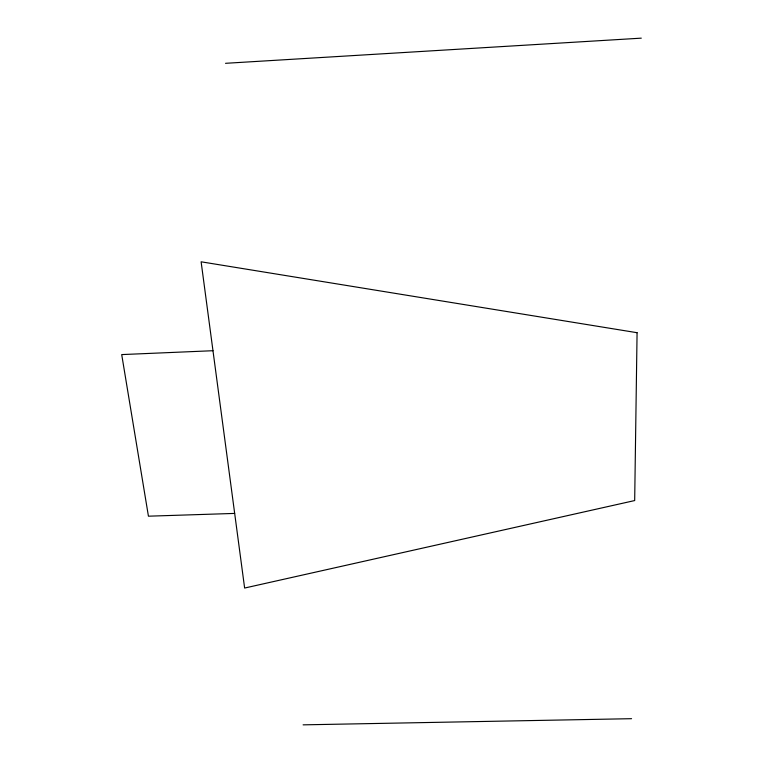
<?xml version="1.0" encoding="UTF-8"?>
<svg xmlns="http://www.w3.org/2000/svg" width="763" height="763" viewBox="0 0 763 763"><rect width="100%" height="100%" fill="white"/><g stroke="black" fill="none" stroke-linecap="round" stroke-linejoin="round"><path stroke-width="1.14" d="M225.533 63.31L641.292 38.15M212.972 350.713L121.708 354.585L148.432 516.189L234.67 513.413M303.102 724.85L631.564 718.689M637.076 332.706L634.682 500.557L244.627 588.044L201.117 261.804L637.076 332.706"/></g></svg>
